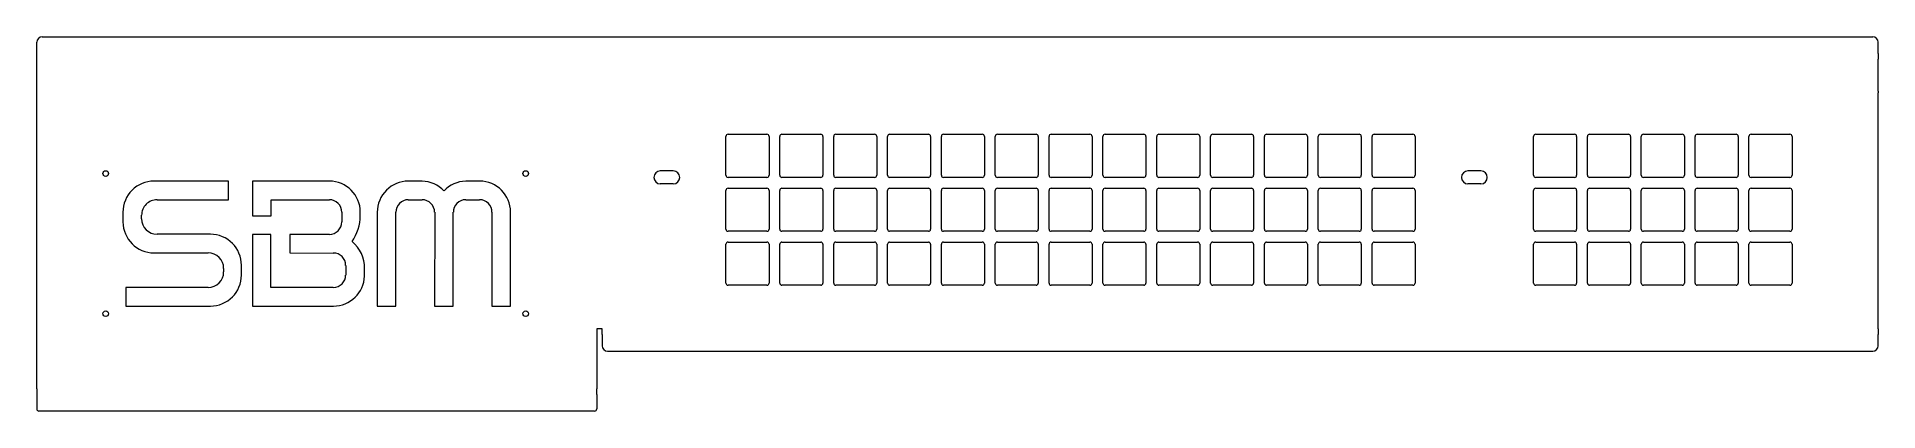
# Model space of a CAD drawing. Header units: metres. Extents: x -855 to 855, y -174 to 174.
import ezdxf

# ---------------------------------------------------------------- set-up
doc = ezdxf.new("R2010")
doc.units = ezdxf.units.M

msp = doc.modelspace()

# ---------------------------------------------------------------- linework, layer by layer
at = {"color": 7, "linetype": 'Continuous', "lineweight": 18}
for p, q in [((-850, 173.5), (850, 173.5)), ((-855, 158), (-855, 168.5)), ((-855, 153), (-855, 158)), ((855, 158), (855, 168.5)), ((855, 158), (855, 153)), ((-855, 123.2), (-855, 153)), ((855, 123.2), (855, 153)), ((-855, 121.5), (-855, 123.2)), ((-855, -152.8), (-855, 121.5)), ((855, 123.2), (855, 121.5)), ((855, -97.3), (855, 121.5)), ((-215, 45.2), (-215, 81.2)), ((-213, 83.2), (-177, 83.2)), ((-175, 81.2), (-175, 45.2)), ((-165, 45.2), (-165, 81.2)), ((-163, 83.2), (-127, 83.2)), ((-125, 81.2), (-125, 45.2)), ((-115, 45.2), (-115, 81.2)), ((-113, 83.2), (-77, 83.2)), ((-75, 81.2), (-75, 45.2)), ((-65, 45.2), (-65, 81.2)), ((-63, 83.2), (-27, 83.2)), ((-25, 81.2), (-25, 45.2)), ((-15, 45.2), (-15, 81.2)), ((-13, 83.2), (23, 83.2)), ((25, 81.2), (25, 45.2)), ((35, 45.2), (35, 81.2)), ((37, 83.2), (73, 83.2)), ((75, 81.2), (75, 45.2)), ((85, 45.2), (85, 81.2)), ((87, 83.2), (123, 83.2)), ((125, 81.2), (125, 45.2)), ((135, 45.2), (135, 81.2)), ((137, 83.2), (173, 83.2)), ((175, 81.2), (175, 45.2)), ((185, 45.2), (185, 81.2)), ((187, 83.2), (223, 83.2)), ((225, 81.2), (225, 45.2)), ((235, 45.2), (235, 81.2)), ((237, 83.2), (273, 83.2)), ((275, 81.2), (275, 45.2)), ((285, 45.2), (285, 81.2)), ((287, 83.2), (323, 83.2)), ((325, 81.2), (325, 45.2)), ((335, 45.2), (335, 81.2)), ((337, 83.2), (373, 83.2)), ((375, 81.2), (375, 45.2)), ((385, 45.2), (385, 81.2)), ((387, 83.2), (423, 83.2)), ((425, 81.2), (425, 45.2)), ((535, 45.2), (535, 81.2)), ((537, 83.2), (573, 83.2)), ((575, 81.2), (575, 45.2)), ((585, 45.2), (585, 81.2)), ((587, 83.2), (623, 83.2)), ((625, 81.2), (625, 45.2)), ((635, 45.2), (635, 81.2)), ((637, 83.2), (673, 83.2)), ((675, 81.2), (675, 45.2)), ((685, 45.2), (685, 81.2)), ((687, 83.2), (723, 83.2)), ((725, 81.2), (725, 45.2)), ((735, 45.2), (735, 81.2)), ((737, 83.2), (773, 83.2)), ((775, 81.2), (775, 45.2)), ((-677, 39.8), (-746.2, 39.8)), ((-677, 22.5), (-677, 39.8)), ((-654.8, 39.8), (-654.8, 7.6)), ((-583.4, 39.8), (-654.8, 39.8)), ((-497.1, 39.8), (-510, 39.8)), ((-443.8, 39.8), (-456.7, 39.8)), ((-264, 49.2), (-276, 49.2)), ((-264, 37.2), (-276, 37.2)), ((-177, 43.2), (-213, 43.2)), ((-127, 43.2), (-163, 43.2)), ((-77, 43.2), (-113, 43.2)), ((-27, 43.2), (-63, 43.2)), ((23, 43.2), (-13, 43.2)), ((73, 43.2), (37, 43.2)), ((123, 43.2), (87, 43.2)), ((173, 43.2), (137, 43.2)), ((223, 43.2), (187, 43.2)), ((273, 43.2), (237, 43.2)), ((323, 43.2), (287, 43.2)), ((373, 43.2), (337, 43.2)), ((423, 43.2), (387, 43.2)), ((486, 49.2), (474, 49.2)), ((486, 37.2), (474, 37.2)), ((573, 43.2), (537, 43.2)), ((623, 43.2), (587, 43.2)), ((673, 43.2), (637, 43.2)), ((723, 43.2), (687, 43.2)), ((773, 43.2), (737, 43.2)), ((-743.3, 22.5), (-677, 22.5)), ((-637.5, 22.5), (-583.3, 22.5)), ((-637.5, 7.6), (-637.5, 22.5)), ((-510, 22.5), (-497.1, 22.5)), ((-456.7, 22.5), (-443.8, 22.5)), ((-215, -4.8), (-215, 31.2)), ((-213, 33.2), (-177, 33.2)), ((-175, 31.2), (-175, -4.8)), ((-165, -4.8), (-165, 31.2)), ((-163, 33.2), (-127, 33.2)), ((-125, 31.2), (-125, -4.8)), ((-115, -4.8), (-115, 31.2)), ((-113, 33.2), (-77, 33.2)), ((-75, 31.2), (-75, -4.8)), ((-65, -4.8), (-65, 31.2)), ((-63, 33.2), (-27, 33.2)), ((-25, 31.2), (-25, -4.8)), ((-15, -4.8), (-15, 31.2)), ((-13, 33.2), (23, 33.2)), ((25, 31.2), (25, -4.8)), ((35, -4.8), (35, 31.2)), ((37, 33.2), (73, 33.2)), ((75, 31.2), (75, -4.8)), ((85, -4.8), (85, 31.2)), ((87, 33.2), (123, 33.2)), ((125, 31.2), (125, -4.8)), ((135, -4.8), (135, 31.2)), ((137, 33.2), (173, 33.2)), ((175, 31.2), (175, -4.8)), ((185, -4.8), (185, 31.2)), ((187, 33.2), (223, 33.2)), ((225, 31.2), (225, -4.8)), ((235, -4.8), (235, 31.2)), ((237, 33.2), (273, 33.2)), ((275, 31.2), (275, -4.8)), ((285, -4.8), (285, 31.2)), ((287, 33.2), (323, 33.2)), ((325, 31.2), (325, -4.8)), ((335, -4.8), (335, 31.2)), ((337, 33.2), (373, 33.2)), ((375, 31.2), (375, -4.8)), ((385, -4.8), (385, 31.2)), ((387, 33.2), (423, 33.2)), ((425, 31.2), (425, -4.8)), ((535, -4.8), (535, 31.2)), ((537, 33.2), (573, 33.2)), ((575, 31.2), (575, -4.8)), ((585, -4.8), (585, 31.2)), ((587, 33.2), (623, 33.2)), ((625, 31.2), (625, -4.8)), ((635, -4.8), (635, 31.2)), ((637, 33.2), (673, 33.2)), ((675, 31.2), (675, -4.8)), ((685, -4.8), (685, 31.2)), ((687, 33.2), (723, 33.2)), ((725, 31.2), (725, -4.8)), ((735, -4.8), (735, 31.2)), ((737, 33.2), (773, 33.2)), ((775, 31.2), (775, -4.8)), ((-775, 11), (-775, 2)), ((-757.7, 4.9), (-757.7, 8.1)), ((-654.8, 7.6), (-637.5, 7.6)), ((-571.7, 11), (-571.7, 1.9)), ((-554.6, 7.6), (-554.6, 11)), ((-538.8, 11), (-538.8, -48.3)), ((-521.5, -76.1), (-521.5, 11)), ((-485.5, 11), (-485.6, -76.1)), ((-468.3, -76.1), (-468.3, 11)), ((-432.3, 11), (-432.3, -76.1)), ((-415, -76.1), (-415, 11)), ((-693.8, -9.5), (-743.3, -9.5)), ((-654.8, -9.6), (-654.8, -76.1)), ((-637.6, -9.6), (-654.8, -9.6)), ((-637.6, -58.9), (-637.6, -9.6)), ((-620, -9.6), (-620, -26.8)), ((-583.3, -9.6), (-620, -9.6)), ((-177, -6.8), (-213, -6.8)), ((-213, -16.8), (-177, -16.8)), ((-127, -6.8), (-163, -6.8)), ((-163, -16.8), (-127, -16.8)), ((-77, -6.8), (-113, -6.8)), ((-113, -16.8), (-77, -16.8)), ((-27, -6.8), (-63, -6.8)), ((-63, -16.8), (-27, -16.8)), ((23, -6.8), (-13, -6.8)), ((-13, -16.8), (23, -16.8)), ((73, -6.8), (37, -6.8)), ((37, -16.8), (73, -16.8)), ((123, -6.8), (87, -6.8)), ((87, -16.8), (123, -16.8)), ((173, -6.8), (137, -6.8)), ((137, -16.8), (173, -16.8)), ((223, -6.8), (187, -6.8)), ((187, -16.8), (223, -16.8)), ((273, -6.8), (237, -6.8)), ((237, -16.8), (273, -16.8)), ((323, -6.8), (287, -6.8)), ((287, -16.8), (323, -16.8)), ((373, -6.8), (337, -6.8)), ((337, -16.8), (373, -16.8)), ((423, -6.8), (387, -6.8)), ((387, -16.8), (423, -16.8)), ((573, -6.8), (537, -6.8)), ((537, -16.8), (573, -16.8)), ((623, -6.8), (587, -6.8)), ((587, -16.8), (623, -16.8)), ((673, -6.8), (637, -6.8)), ((637, -16.8), (673, -16.8)), ((723, -6.8), (687, -6.8)), ((687, -16.8), (723, -16.8)), ((773, -6.8), (737, -6.8)), ((737, -16.8), (773, -16.8)), ((-746.2, -26.8), (-695.9, -26.8)), ((-620, -26.8), (-579.7, -26.9)), ((-215, -54.8), (-215, -18.8)), ((-175, -18.8), (-175, -54.8)), ((-165, -54.8), (-165, -18.8)), ((-125, -18.8), (-125, -54.8)), ((-115, -54.8), (-115, -18.8)), ((-75, -18.8), (-75, -54.8)), ((-65, -54.8), (-65, -18.8)), ((-25, -18.8), (-25, -54.8)), ((-15, -54.8), (-15, -18.8)), ((25, -18.8), (25, -54.8)), ((35, -54.8), (35, -18.8)), ((75, -18.8), (75, -54.8)), ((85, -54.8), (85, -18.8)), ((125, -18.8), (125, -54.8)), ((135, -54.8), (135, -18.8)), ((175, -18.8), (175, -54.8)), ((185, -54.8), (185, -18.8)), ((225, -18.8), (225, -54.8)), ((235, -54.8), (235, -18.8)), ((275, -18.8), (275, -54.8)), ((285, -54.8), (285, -18.8)), ((325, -18.8), (325, -54.8)), ((335, -54.8), (335, -18.8)), ((375, -18.8), (375, -54.8)), ((385, -54.8), (385, -18.8)), ((425, -18.8), (425, -54.8)), ((535, -54.8), (535, -18.8)), ((575, -18.8), (575, -54.8)), ((585, -54.8), (585, -18.8)), ((625, -18.8), (625, -54.8)), ((635, -54.8), (635, -18.8)), ((675, -18.8), (675, -54.8)), ((685, -54.8), (685, -18.8)), ((725, -18.8), (725, -54.8)), ((735, -54.8), (735, -18.8)), ((775, -18.8), (775, -54.8)), ((-681.5, -41.2), (-681.5, -44.4)), ((-665, -46.4), (-665, -38.3)), ((-665, -47.3), (-665, -46.4)), ((-568.1, -38.4), (-568.1, -47.3)), ((-550.7, -48.3), (-550.7, -41.1)), ((-538.8, -48.3), (-538.8, -76.1)), ((-695.9, -58.8), (-772.4, -58.8)), ((-772.4, -58.8), (-772.4, -76.1)), ((-579.7, -58.9), (-637.6, -58.9)), ((-177, -56.8), (-213, -56.8)), ((-127, -56.8), (-163, -56.8)), ((-77, -56.8), (-113, -56.8)), ((-27, -56.8), (-63, -56.8)), ((23, -56.8), (-13, -56.8)), ((73, -56.8), (37, -56.8)), ((123, -56.8), (87, -56.8)), ((173, -56.8), (137, -56.8)), ((223, -56.8), (187, -56.8)), ((273, -56.8), (237, -56.8)), ((323, -56.8), (287, -56.8)), ((373, -56.8), (337, -56.8)), ((423, -56.8), (387, -56.8)), ((573, -56.8), (537, -56.8)), ((623, -56.8), (587, -56.8)), ((673, -56.8), (637, -56.8)), ((723, -56.8), (687, -56.8)), ((773, -56.8), (737, -56.8)), ((-772.4, -76.1), (-693.8, -76.1)), ((-654.8, -76.1), (-579.5, -76.1)), ((-538.8, -76.1), (-521.5, -76.1)), ((-485.6, -76.1), (-468.3, -76.1)), ((-432.3, -76.1), (-415, -76.1)), ((-335, -97.3), (-335, -152.8)), ((-330, -97.3), (-335, -97.3)), ((-330, -102.4), (-330, -97.3)), ((-330, -102.4), (-330, -112.9)), ((855, -97.3), (855, -102.4)), ((855, -112.9), (855, -102.4)), ((-325, -117.9), (850, -117.9)), ((-855, -152.8), (-855, -158)), ((-335, -158), (-335, -152.8)), ((-855, -158), (-855, -171.5)), ((-335, -158), (-335, -171.5)), ((-337, -173.5), (-853, -173.5))]:
    msp.add_line(p, q, dxfattribs=at)
for centre in [(-791, 46.8), (-401, 46.8), (-791, -83.2), (-401, -83.2)]:
    msp.add_circle(centre, 2.6, dxfattribs=at)
for centre, radius, start, end in [((-850, 168.5), 5, 90, 180), ((850, 168.5), 5, 0, 90), ((-213, 81.2), 2, 90, 180), ((-177, 81.2), 2, 0, 90), ((-163, 81.2), 2, 90, 180), ((-127, 81.2), 2, 0, 90), ((-113, 81.2), 2, 90, 180), ((-77, 81.2), 2, 0, 90), ((-63, 81.2), 2, 90, 180), ((-27, 81.2), 2, 0, 90), ((-13, 81.2), 2, 90, 180), ((23, 81.2), 2, 0, 90), ((37, 81.2), 2, 90, 180), ((73, 81.2), 2, 0, 90), ((87, 81.2), 2, 90, 180), ((123, 81.2), 2, 0, 90), ((137, 81.2), 2, 90, 180), ((173, 81.2), 2, 0, 90), ((187, 81.2), 2, 90, 180), ((223, 81.2), 2, 0, 90), ((237, 81.2), 2, 90, 180), ((273, 81.2), 2, 0, 90), ((287, 81.2), 2, 90, 180), ((323, 81.2), 2, 0, 90), ((337, 81.2), 2, 90, 180), ((373, 81.2), 2, 0, 90), ((387, 81.2), 2, 90, 180), ((423, 81.2), 2, 0, 90), ((537, 81.2), 2, 90, 180), ((573, 81.2), 2, 0, 90), ((587, 81.2), 2, 90, 180), ((623, 81.2), 2, 0, 90), ((637, 81.2), 2, 90, 180), ((673, 81.2), 2, 0, 90), ((687, 81.2), 2, 90, 180), ((723, 81.2), 2, 0, 90), ((737, 81.2), 2, 90, 180), ((773, 81.2), 2, 0, 90), ((-746.2, 11), 28.8, 89.9943, 179.9944), ((-583.4, 11), 28.8, -0.0056, 89.9944), ((-510, 11), 28.8, 89.9944, 179.9944), ((-498.1, 10.5), 29.3, 43.7935, 88.0298), ((-455.7, 10.5), 29.3, 91.9589, 136.1952), ((-443.8, 11), 28.8, -0.0056, 89.9944), ((-276, 43.2), 6, 90, -90), ((-264, 43.2), 6, -90, 90), ((-213, 45.2), 2, 180, -90), ((-177, 45.2), 2, -90, 0), ((-163, 45.2), 2, 180, -90), ((-127, 45.2), 2, -90, 0), ((-113, 45.2), 2, 180, -90), ((-77, 45.2), 2, -90, 0), ((-63, 45.2), 2, 180, -90), ((-27, 45.2), 2, -90, 0), ((-13, 45.2), 2, 180, -90), ((23, 45.2), 2, -90, 0), ((37, 45.2), 2, 180, -90), ((73, 45.2), 2, -90, 0), ((87, 45.2), 2, 180, -90), ((123, 45.2), 2, -90, 0), ((137, 45.2), 2, 180, -90), ((173, 45.2), 2, -90, 0), ((187, 45.2), 2, 180, -90), ((223, 45.2), 2, -90, 0), ((237, 45.2), 2, 180, -90), ((273, 45.2), 2, -90, 0), ((287, 45.2), 2, 180, -90), ((323, 45.2), 2, -90, 0), ((337, 45.2), 2, 180, -90), ((373, 45.2), 2, -90, 0), ((387, 45.2), 2, 180, -90), ((423, 45.2), 2, -90, 0), ((474, 43.2), 6, 90, -90), ((486, 43.2), 6, -90, 90), ((537, 45.2), 2, 180, -90), ((573, 45.2), 2, -90, 0), ((587, 45.2), 2, 180, -90), ((623, 45.2), 2, -90, 0), ((637, 45.2), 2, 180, -90), ((673, 45.2), 2, -90, 0), ((687, 45.2), 2, 180, -90), ((723, 45.2), 2, -90, 0), ((737, 45.2), 2, 180, -90), ((773, 45.2), 2, -90, 0), ((-743.3, 8.1), 14.4, 89.9943, 179.9944), ((-583.3, 11), 11.5, -0.0057, 89.9944), ((-510, 11), 11.5, 89.9944, 179.9944), ((-497.1, 11), 11.5, -0.0057, 89.9944), ((-456.7, 11), 11.5, 89.9944, 179.9944), ((-443.8, 11), 11.5, -0.0057, 89.9944), ((-213, 31.2), 2, 90, 180), ((-177, 31.2), 2, 0, 90), ((-163, 31.2), 2, 90, 180), ((-127, 31.2), 2, 0, 90), ((-113, 31.2), 2, 90, 180), ((-77, 31.2), 2, 0, 90), ((-63, 31.2), 2, 90, 180), ((-27, 31.2), 2, 0, 90), ((-13, 31.2), 2, 90, 180), ((23, 31.2), 2, 0, 90), ((37, 31.2), 2, 90, 180), ((73, 31.2), 2, 0, 90), ((87, 31.2), 2, 90, 180), ((123, 31.2), 2, 0, 90), ((137, 31.2), 2, 90, 180), ((173, 31.2), 2, 0, 90), ((187, 31.2), 2, 90, 180), ((223, 31.2), 2, 0, 90), ((237, 31.2), 2, 90, 180), ((273, 31.2), 2, 0, 90), ((287, 31.2), 2, 90, 180), ((323, 31.2), 2, 0, 90), ((337, 31.2), 2, 90, 180), ((373, 31.2), 2, 0, 90), ((387, 31.2), 2, 90, 180), ((423, 31.2), 2, 0, 90), ((537, 31.2), 2, 90, 180), ((573, 31.2), 2, 0, 90), ((587, 31.2), 2, 90, 180), ((623, 31.2), 2, 0, 90), ((637, 31.2), 2, 90, 180), ((673, 31.2), 2, 0, 90), ((687, 31.2), 2, 90, 180), ((723, 31.2), 2, 0, 90), ((737, 31.2), 2, 90, 180), ((773, 31.2), 2, 0, 90), ((-746.2, 2), 28.8, 179.9944, -90.0056), ((-743.3, 4.9), 14.4, 179.9944, -90.0056), ((-583.3, 1.9), 11.5, -90.0056, -0.0057), ((-598.2, 8.3), 43.6, -34.3879, -0.8197), ((-693.8, -38.3), 28.8, -0.0056, 89.9944), ((-582.2, -40.8), 31.6, -0.6472, 50.6291), ((-213, -4.8), 2, 180, -90), ((-213, -18.8), 2, 90, 180), ((-177, -4.8), 2, -90, 0), ((-177, -18.8), 2, 0, 90), ((-163, -4.8), 2, 180, -90), ((-163, -18.8), 2, 90, 180), ((-127, -4.8), 2, -90, 0), ((-127, -18.8), 2, 0, 90), ((-113, -4.8), 2, 180, -90), ((-113, -18.8), 2, 90, 180), ((-77, -4.8), 2, -90, 0), ((-77, -18.8), 2, 0, 90), ((-63, -4.8), 2, 180, -90), ((-63, -18.8), 2, 90, 180), ((-27, -4.8), 2, -90, 0), ((-27, -18.8), 2, 0, 90), ((-13, -4.8), 2, 180, -90), ((-13, -18.8), 2, 90, 180), ((23, -4.8), 2, -90, 0), ((23, -18.8), 2, 0, 90), ((37, -4.8), 2, 180, -90), ((37, -18.8), 2, 90, 180), ((73, -4.8), 2, -90, 0), ((73, -18.8), 2, 0, 90), ((87, -4.8), 2, 180, -90), ((87, -18.8), 2, 90, 180), ((123, -4.8), 2, -90, 0), ((123, -18.8), 2, 0, 90), ((137, -4.8), 2, 180, -90), ((137, -18.8), 2, 90, 180), ((173, -4.8), 2, -90, 0), ((173, -18.8), 2, 0, 90), ((187, -4.8), 2, 180, -90), ((187, -18.8), 2, 90, 180), ((223, -4.8), 2, -90, 0), ((223, -18.8), 2, 0, 90), ((237, -4.8), 2, 180, -90), ((237, -18.8), 2, 90, 180), ((273, -4.8), 2, -90, 0), ((273, -18.8), 2, 0, 90), ((287, -4.8), 2, 180, -90), ((287, -18.8), 2, 90, 180), ((323, -4.8), 2, -90, 0), ((323, -18.8), 2, 0, 90), ((337, -4.8), 2, 180, -90), ((337, -18.8), 2, 90, 180), ((373, -4.8), 2, -90, 0), ((373, -18.8), 2, 0, 90), ((387, -4.8), 2, 180, -90), ((387, -18.8), 2, 90, 180), ((423, -4.8), 2, -90, 0), ((423, -18.8), 2, 0, 90), ((537, -4.8), 2, 180, -90), ((537, -18.8), 2, 90, 180), ((573, -4.8), 2, -90, 0), ((573, -18.8), 2, 0, 90), ((587, -4.8), 2, 180, -90), ((587, -18.8), 2, 90, 180), ((623, -4.8), 2, -90, 0), ((623, -18.8), 2, 0, 90), ((637, -4.8), 2, 180, -90), ((637, -18.8), 2, 90, 180), ((673, -4.8), 2, -90, 0), ((673, -18.8), 2, 0, 90), ((687, -4.8), 2, 180, -90), ((687, -18.8), 2, 90, 180), ((723, -4.8), 2, -90, 0), ((723, -18.8), 2, 0, 90), ((737, -4.8), 2, 180, -90), ((737, -18.8), 2, 90, 180), ((773, -4.8), 2, -90, 0), ((773, -18.8), 2, 0, 90), ((-695.9, -41.2), 14.4, -0.0056, 89.9943), ((-579.7, -38.4), 11.5, -0.0056, 89.9944), ((-695.9, -44.4), 14.4, -90.0056, -0.0056), ((-693.8, -47.3), 28.8, -90.0056, -0.0056), ((-579.7, -47.3), 11.5, -90.0056, -0.0056), ((-579.5, -47.3), 28.8, -90.0056, -1.8966), ((-213, -54.8), 2, 180, -90), ((-177, -54.8), 2, -90, 0), ((-163, -54.8), 2, 180, -90), ((-127, -54.8), 2, -90, 0), ((-113, -54.8), 2, 180, -90), ((-77, -54.8), 2, -90, 0), ((-63, -54.8), 2, 180, -90), ((-27, -54.8), 2, -90, 0), ((-13, -54.8), 2, 180, -90), ((23, -54.8), 2, -90, 0), ((37, -54.8), 2, 180, -90), ((73, -54.8), 2, -90, 0), ((87, -54.8), 2, 180, -90), ((123, -54.8), 2, -90, 0), ((137, -54.8), 2, 180, -90), ((173, -54.8), 2, -90, 0), ((187, -54.8), 2, 180, -90), ((223, -54.8), 2, -90, 0), ((237, -54.8), 2, 180, -90), ((273, -54.8), 2, -90, 0), ((287, -54.8), 2, 180, -90), ((323, -54.8), 2, -90, 0), ((337, -54.8), 2, 180, -90), ((373, -54.8), 2, -90, 0), ((387, -54.8), 2, 180, -90), ((423, -54.8), 2, -90, 0), ((537, -54.8), 2, 180, -90), ((573, -54.8), 2, -90, 0), ((587, -54.8), 2, 180, -90), ((623, -54.8), 2, -90, 0), ((637, -54.8), 2, 180, -90), ((673, -54.8), 2, -90, 0), ((687, -54.8), 2, 180, -90), ((723, -54.8), 2, -90, 0), ((737, -54.8), 2, 180, -90), ((773, -54.8), 2, -90, 0), ((-325, -112.9), 5, 180, -90), ((850, -112.9), 5, -90, 0), ((-853, -171.5), 2, 180, -90), ((-337, -171.5), 2, -90, 0)]:
    msp.add_arc(centre, radius, start, end, dxfattribs=at)

doc.saveas('drawing.dxf')
